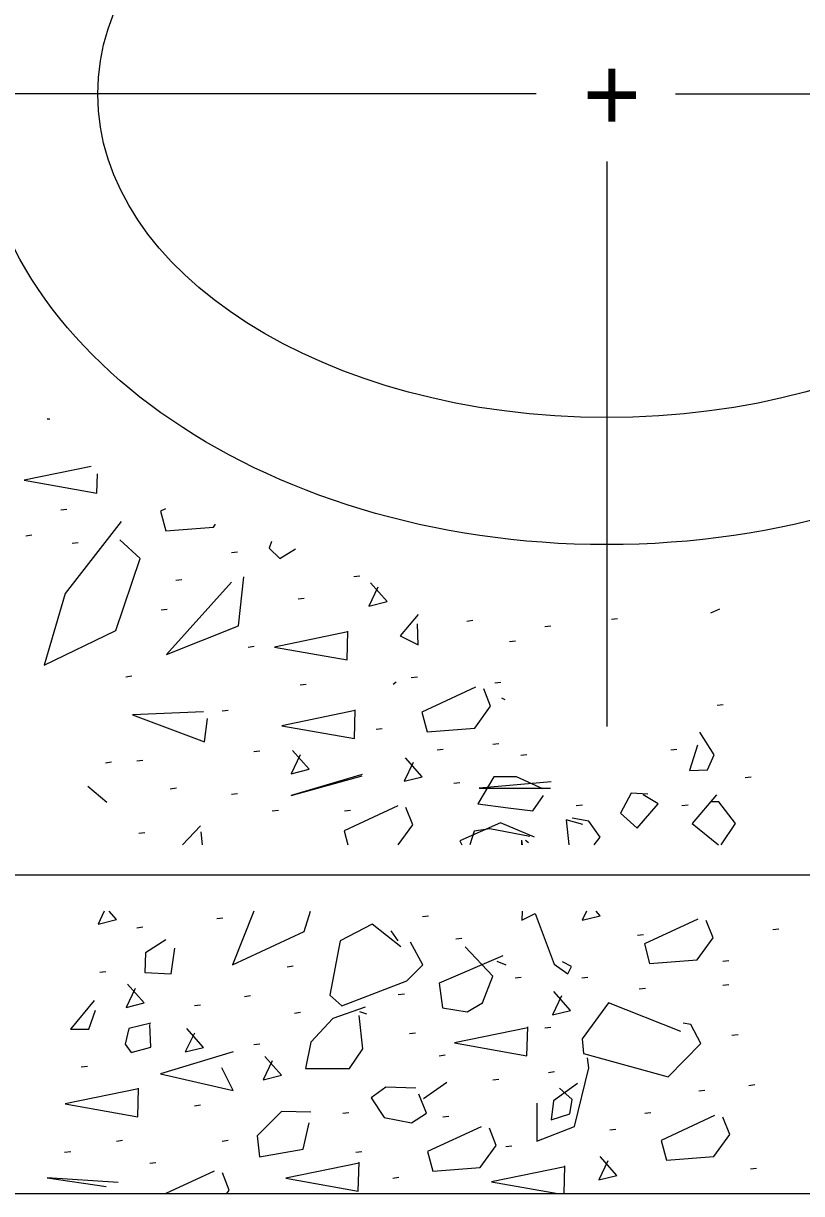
# Model space of a CAD drawing. Extents: x 997.6 to 1036.8, y 998.9 to 1022.7.
# Drawn here: x 1015.929 to 1017.028, y 1010.064 to 1011.716 of the extents above; entities that cross this region are included whole.
import ezdxf

# ---------------------------------------------------------------- set-up
doc = ezdxf.new("R2010")
doc.units = 0
doc.layers.add('Level 1', color=7, linetype='Continuous')

msp = doc.modelspace()

# ---------------------------------------------------------------- linework, layer by layer
at = {"layer": 'Level 1'}
for p, q in [((1016.6526, 1011.6167), (1015.6381, 1011.6167)), ((1016.8497, 1011.6167), (1017.8343, 1011.6167)), ((1016.7525, 1011.5215), (1016.7525, 1010.7236)), ((1015.0963, 1010.5142), (1018.4088, 1010.5142)), ((1015.0963, 1010.0642), (1018.4088, 1010.0642))]:
    msp.add_line(p, q, dxfattribs=at)
for points in [[(1015.9657, 1011.1578), (1015.9623, 1011.158)], [(1015.9623, 1011.158), (1015.966, 1011.1574)], [(1016.0242, 1011.0908), (1015.9299, 1011.0714)], [(1016.0324, 1011.0533), (1016.0332, 1011.0806)], [(1015.9299, 1011.0714), (1016.0324, 1011.0533)], [(1015.9902, 1011.0302), (1015.9817, 1011.0292)], [(1016.1291, 1011.0308), (1016.1223, 1011.0277)], [(1016.1223, 1011.0277), (1016.1298, 1010.9999)], [(1016.0668, 1011.0129), (1015.9878, 1010.9116), (1015.958, 1010.8102), (1016.0593, 1010.8593), (1016.0935, 1010.9607), (1016.0647, 1010.9873)], [(1016.1298, 1010.9999), (1016.1969, 1011.0053)], [(1016.1969, 1011.0053), (1016.1998, 1011.0091)], [(1015.9404, 1010.9936), (1015.9319, 1010.9925)], [(1016.0059, 1010.9831), (1015.9973, 1010.982)], [(1016.2789, 1010.9848), (1016.2759, 1010.9756)], [(1016.231, 1010.97), (1016.2225, 1010.9689)], [(1016.2759, 1010.9756), (1016.2908, 1010.9607)], [(1016.2908, 1010.9607), (1016.3128, 1010.9745)], [(1016.2226, 1010.9276), (1016.1308, 1010.8252), (1016.2322, 1010.8657), (1016.2397, 1010.935)], [(1016.1525, 1010.9308), (1016.1439, 1010.9297)], [(1016.4038, 1010.936), (1016.3953, 1010.9349)], [(1016.4293, 1010.9202), (1016.4165, 1010.8935), (1016.4422, 1010.8999), (1016.4187, 1010.9266)], [(1016.3253, 1010.9046), (1016.3168, 1010.9035)], [(1016.1316, 1010.8888), (1016.123, 1010.8878)], [(1016.4861, 1010.8817), (1016.4605, 1010.8518), (1016.4861, 1010.839), (1016.485, 1010.8688)], [(1016.9118, 1010.8892), (1016.899, 1010.8838)], [(1016.5635, 1010.8732), (1016.555, 1010.8721)], [(1016.6735, 1010.8653), (1016.6649, 1010.8643)], [(1016.7678, 1010.8758), (1016.7592, 1010.8747)], [(1016.3868, 1010.8572), (1016.2834, 1010.8358), (1016.3858, 1010.8177), (1016.3868, 1010.8582)], [(1016.2546, 1010.8365), (1016.2461, 1010.8354)], [(1016.6238, 1010.8443), (1016.6152, 1010.8433)], [(1016.0818, 1010.7946), (1016.0733, 1010.7935)], [(1016.3279, 1010.783), (1016.3193, 1010.7819)], [(1016.4552, 1010.7861), (1016.4509, 1010.7828)], [(1016.485, 1010.7935), (1016.4764, 1010.7924)], [(1016.5672, 1010.7791), (1016.4914, 1010.7438), (1016.4988, 1010.7161), (1016.5661, 1010.7214), (1016.5885, 1010.7524), (1016.5789, 1010.7769)], [(1016.6028, 1010.7857), (1016.5943, 1010.7846)], [(1016.6088, 1010.7615), (1016.6045, 1010.7637)], [(1016.2179, 1010.7463), (1016.2094, 1010.7453)], [(1016.3973, 1010.7461), (1016.2938, 1010.7248), (1016.3963, 1010.7066), (1016.3973, 1010.7472)], [(1016.9169, 1010.7543), (1016.9084, 1010.7532)], [(1016.1831, 1010.7444), (1016.0828, 1010.7402), (1016.1842, 1010.7018), (1016.1884, 1010.7348)], [(1016.4353, 1010.7202), (1016.4267, 1010.7192)], [(1016.8808, 1010.6975), (1016.8691, 1010.6613), (1016.8947, 1010.6623), (1016.9043, 1010.6836), (1016.884, 1010.7157)], [(1016.6002, 1010.6993), (1016.5916, 1010.6982)], [(1016.2624, 1010.6888), (1016.2539, 1010.6878)], [(1016.3194, 1010.6835), (1016.3066, 1010.6568), (1016.3322, 1010.6632), (1016.3088, 1010.6898)], [(1016.5216, 1010.6914), (1016.5131, 1010.6903)], [(1016.6394, 1010.6836), (1016.6309, 1010.6825)], [(1016.8515, 1010.6914), (1016.8429, 1010.6903)], [(1016.053, 1010.6731), (1016.0445, 1010.672)], [(1016.0975, 1010.6757), (1016.089, 1010.6746)], [(1016.4791, 1010.673), (1016.4663, 1010.6463), (1016.4919, 1010.6528), (1016.4684, 1010.6794)], [(1016.4072, 1010.6559), (1016.3068, 1010.626), (1016.4072, 1010.6538)], [(1016.6622, 1010.6356), (1016.6248, 1010.6527), (1016.5928, 1010.6527), (1016.5703, 1010.6143), (1016.6131, 1010.6089), (1016.6483, 1010.6047), (1016.6632, 1010.626)], [(1016.9562, 1010.6522), (1016.9477, 1010.6511)], [(1016.0465, 1010.6164), (1016.0198, 1010.6388)], [(1016.1447, 1010.6364), (1016.1361, 1010.6353)], [(1016.5452, 1010.6443), (1016.5367, 1010.6432)], [(1016.6738, 1010.6453), (1016.5725, 1010.6367), (1016.6728, 1010.6367)], [(1016.231, 1010.6286), (1016.2225, 1010.6275)], [(1016.8104, 1010.6282), (1016.7869, 1010.6293), (1016.772, 1010.6015), (1016.7955, 1010.5802), (1016.8253, 1010.6143), (1016.804, 1010.6271)], [(1016.9075, 1010.6271), (1016.8733, 1010.5865), (1016.9103, 1010.5565)], [(1016.9142, 1010.5565), (1016.9342, 1010.5865), (1016.9108, 1010.6175), (1016.899, 1010.6175)], [(1016.2887, 1010.605), (1016.2801, 1010.6039)], [(1016.4572, 1010.6115), (1016.3814, 1010.5763), (1016.3868, 1010.5565)], [(1016.3908, 1010.605), (1016.3822, 1010.6039)], [(1016.458, 1010.5565), (1016.4786, 1010.5848), (1016.4689, 1010.6093)], [(1016.718, 1010.6128), (1016.7094, 1010.6118)], [(1016.8672, 1010.6128), (1016.8587, 1010.6118)], [(1016.1788, 1010.5833), (1016.1533, 1010.5565)], [(1016.6504, 1010.5673), (1016.6024, 1010.5876), (1016.5448, 1010.562), (1016.5479, 1010.5565)], [(1016.7187, 1010.5855), (1016.6952, 1010.5918), (1016.6991, 1010.5565)], [(1016.7347, 1010.5565), (1016.7433, 1010.5673), (1016.7272, 1010.5898), (1016.7038, 1010.594)], [(1016.1002, 1010.5736), (1016.0916, 1010.5725)], [(1016.1814, 1010.5565), (1016.1799, 1010.5748)], [(1016.644, 1010.5684), (1016.5874, 1010.5791), (1016.565, 1010.5758), (1016.5593, 1010.5565)], [(1016.6337, 1010.5565), (1016.6323, 1010.5631)], [(1016.6323, 1010.5565), (1016.6323, 1010.5631)], [(1016.6376, 1010.5631), (1016.6418, 1010.5598)], [(1016.0428, 1010.4627), (1016.0343, 1010.4448), (1016.0599, 1010.4512), (1016.0498, 1010.4627)], [(1016.2101, 1010.4532), (1016.2016, 1010.4521)], [(1016.2542, 1010.4627), (1016.2237, 1010.387), (1016.325, 1010.434), (1016.3343, 1010.4627)], [(1016.5007, 1010.4558), (1016.4922, 1010.4548)], [(1016.6328, 1010.4627), (1016.6323, 1010.45), (1016.6514, 1010.4596), (1016.6782, 1010.3881), (1016.6973, 1010.3743), (1016.7027, 1010.3849), (1016.6898, 1010.3913)], [(1016.7237, 1010.4627), (1016.7176, 1010.45), (1016.7433, 1010.4564), (1016.7377, 1010.4627)], [(1016.8813, 1010.4518), (1016.8056, 1010.4166), (1016.813, 1010.3888), (1016.8803, 1010.3942), (1016.9027, 1010.4252), (1016.893, 1010.4497)], [(1016.0975, 1010.4401), (1016.089, 1010.439)], [(1016.4616, 1010.4127), (1016.421, 1010.4447), (1016.3762, 1010.4212), (1016.3613, 1010.3443), (1016.3783, 1010.3294), (1016.4701, 1010.3646), (1016.4925, 1010.387), (1016.4754, 1010.419)], [(1016.4477, 1010.435), (1016.4573, 1010.4212)], [(1016.9955, 1010.4374), (1016.9869, 1010.4364)], [(1016.1298, 1010.4223), (1016.1009, 1010.4041), (1016.0999, 1010.3763), (1016.1373, 1010.3743), (1016.1426, 1010.4105)], [(1016.5478, 1010.4243), (1016.5393, 1010.4233)], [(1016.8043, 1010.4296), (1016.7958, 1010.4285)], [(1016.6056, 1010.3998), (1016.516, 1010.3614), (1016.5203, 1010.3263), (1016.5554, 1010.3209), (1016.5768, 1010.3337), (1016.5918, 1010.371), (1016.5523, 1010.4127)], [(1016.3096, 1010.3851), (1016.301, 1010.384)], [(1016.5971, 1010.3923), (1016.6098, 1010.387)], [(1016.9248, 1010.3929), (1016.9163, 1010.3919)], [(1016.0452, 1010.3773), (1016.0366, 1010.3762)], [(1016.6316, 1010.3694), (1016.623, 1010.3683)], [(1016.7258, 1010.3694), (1016.7173, 1010.3683)], [(1016.0864, 1010.3536), (1016.0736, 1010.3269), (1016.0992, 1010.3333), (1016.0758, 1010.36)], [(1016.6885, 1010.3432), (1016.6758, 1010.3165), (1016.7013, 1010.3228), (1016.6778, 1010.3495)], [(1016.807, 1010.3537), (1016.7984, 1010.3526)], [(1016.9248, 1010.3589), (1016.9163, 1010.3578)], [(1016.0284, 1010.3369), (1015.9953, 1010.2963), (1016.0209, 1010.2963), (1016.0305, 1010.323)], [(1016.2493, 1010.3433), (1016.2408, 1010.3422)], [(1016.4667, 1010.3458), (1016.4581, 1010.3448)], [(1016.8573, 1010.2932), (1016.7549, 1010.3337), (1016.7176, 1010.2825), (1016.7198, 1010.2622), (1016.8393, 1010.2292), (1016.8851, 1010.2761), (1016.8713, 1010.3028), (1016.8606, 1010.3049)], [(1016.1787, 1010.3301), (1016.1702, 1010.3291)], [(1016.3201, 1010.3197), (1016.3115, 1010.3186)], [(1016.4114, 1010.3273), (1016.3655, 1010.3113), (1016.3346, 1010.2782), (1016.3271, 1010.2408), (1016.389, 1010.2408), (1016.4082, 1010.2686), (1016.4028, 1010.3156)], [(1016.4135, 1010.3177), (1016.4039, 1010.3209)], [(1016.1084, 1010.3049), (1016.0775, 1010.2974), (1016.0722, 1010.275), (1016.0807, 1010.2633), (1016.1084, 1010.2708), (1016.1073, 1010.3028)], [(1016.1702, 1010.2908), (1016.1573, 1010.2641), (1016.183, 1010.2705), (1016.1595, 1010.2972)], [(1016.4823, 1010.2908), (1016.4738, 1010.2898)], [(1016.6408, 1010.2984), (1016.5373, 1010.2771), (1016.6398, 1010.2589), (1016.6408, 1010.2995)], [(1016.6735, 1010.2987), (1016.6649, 1010.2977)], [(1016.9379, 1010.2883), (1016.9293, 1010.2872)], [(1016.2624, 1010.2752), (1016.2539, 1010.2741)], [(1016.2247, 1010.2643), (1016.1223, 1010.2334), (1016.2247, 1010.2099), (1016.2087, 1010.2419)], [(1016.2801, 1010.2515), (1016.2673, 1010.2248), (1016.2929, 1010.2313), (1016.2694, 1010.2579)], [(1016.5243, 1010.2594), (1016.5157, 1010.2583)], [(1016.6536, 1010.1918), (1016.6536, 1010.1384), (1016.7069, 1010.1588), (1016.7272, 1010.2419), (1016.7251, 1010.2558)], [(1016.019, 1010.2438), (1016.0104, 1010.2427)], [(1016.6787, 1010.2359), (1016.6702, 1010.2348)], [(1016.4936, 1010.1982), (1016.5267, 1010.2217)], [(1016.6002, 1010.2254), (1016.5916, 1010.2243)], [(1016.7112, 1010.2195), (1016.6771, 1010.195), (1016.6738, 1010.1683), (1016.7005, 1010.1768), (1016.7038, 1010.1971), (1016.6856, 1010.2132)], [(1016.9614, 1010.2176), (1016.9529, 1010.2165)], [(1016.0911, 1010.212), (1015.9876, 1010.1907), (1016.09, 1010.1726), (1016.0911, 1010.2131)], [(1016.4829, 1010.2132), (1016.4403, 1010.2142), (1016.4199, 1010.1993), (1016.4381, 1010.1715), (1016.4765, 1010.1641), (1016.4978, 1010.1779), (1016.4872, 1010.2046)], [(1016.8908, 1010.2097), (1016.8823, 1010.2087)], [(1016.1787, 1010.1888), (1016.1702, 1010.1877)], [(1016.3346, 1010.179), (1016.293, 1010.1801), (1016.2588, 1010.1459), (1016.2621, 1010.116), (1016.3239, 1010.1267), (1016.3324, 1010.1641)], [(1016.3881, 1010.1783), (1016.3796, 1010.1773)], [(1016.5295, 1010.1731), (1016.5209, 1010.172)], [(1016.8148, 1010.1783), (1016.8063, 1010.1773)], [(1016.9048, 1010.1743), (1016.8291, 1010.1391), (1016.8366, 1010.1113), (1016.9038, 1010.1167), (1016.9263, 1010.1477), (1016.9166, 1010.1722)], [(1016.575, 1010.1586), (1016.4993, 1010.1234), (1016.5068, 1010.0957), (1016.5739, 1010.101), (1016.5963, 1010.1319), (1016.5868, 1010.1565)], [(1016.7651, 1010.1548), (1016.7566, 1010.1537)], [(1016.0688, 1010.139), (1016.0602, 1010.1379)], [(1016.2179, 1010.139), (1016.2094, 1010.1379)], [(1015.9954, 1010.1233), (1015.9869, 1010.1223)], [(1016.4064, 1010.1233), (1016.3979, 1010.1223)], [(1016.6185, 1010.1312), (1016.6099, 1010.1301)], [(1016.1158, 1010.1076), (1016.1073, 1010.1065)], [(1016.4026, 1010.1073), (1016.2991, 1010.086), (1016.4015, 1010.0678), (1016.4026, 1010.1084)], [(1016.6932, 1010.1021), (1016.5897, 1010.0808)], [(1016.6922, 1010.0642), (1016.6932, 1010.1032)], [(1016.754, 1010.1102), (1016.7412, 1010.0835), (1016.7668, 1010.0898), (1016.7433, 1010.1165)], [(1016.0625, 1010.0798), (1015.9623, 1010.0862), (1016.0455, 1010.0744)], [(1016.198, 1010.0958), (1016.13, 1010.0642)], [(1016.2193, 1010.0691), (1016.2098, 1010.0937)], [(1016.4588, 1010.0867), (1016.4503, 1010.0856)], [(1016.9641, 1010.0998), (1016.9555, 1010.0987)], [(1016.2158, 1010.0642), (1016.2193, 1010.0691)], [(1016.5897, 1010.0808), (1016.6832, 1010.0642)]]:
    msp.add_lwpolyline(points, dxfattribs=at)
for major_axis, ratio in [((0.8906, 0), 0.714351), ((0.7188, 0), 0.635478)]:
    msp.add_ellipse((1016.7525, 1011.6166), major_axis=major_axis, ratio=ratio, dxfattribs=at)

# ---------------------------------------------------------------- texts
msp.add_text('+', height=0.105, dxfattribs=at).set_placement((1016.7186, 1011.5642))

doc.saveas('drawing.dxf')
